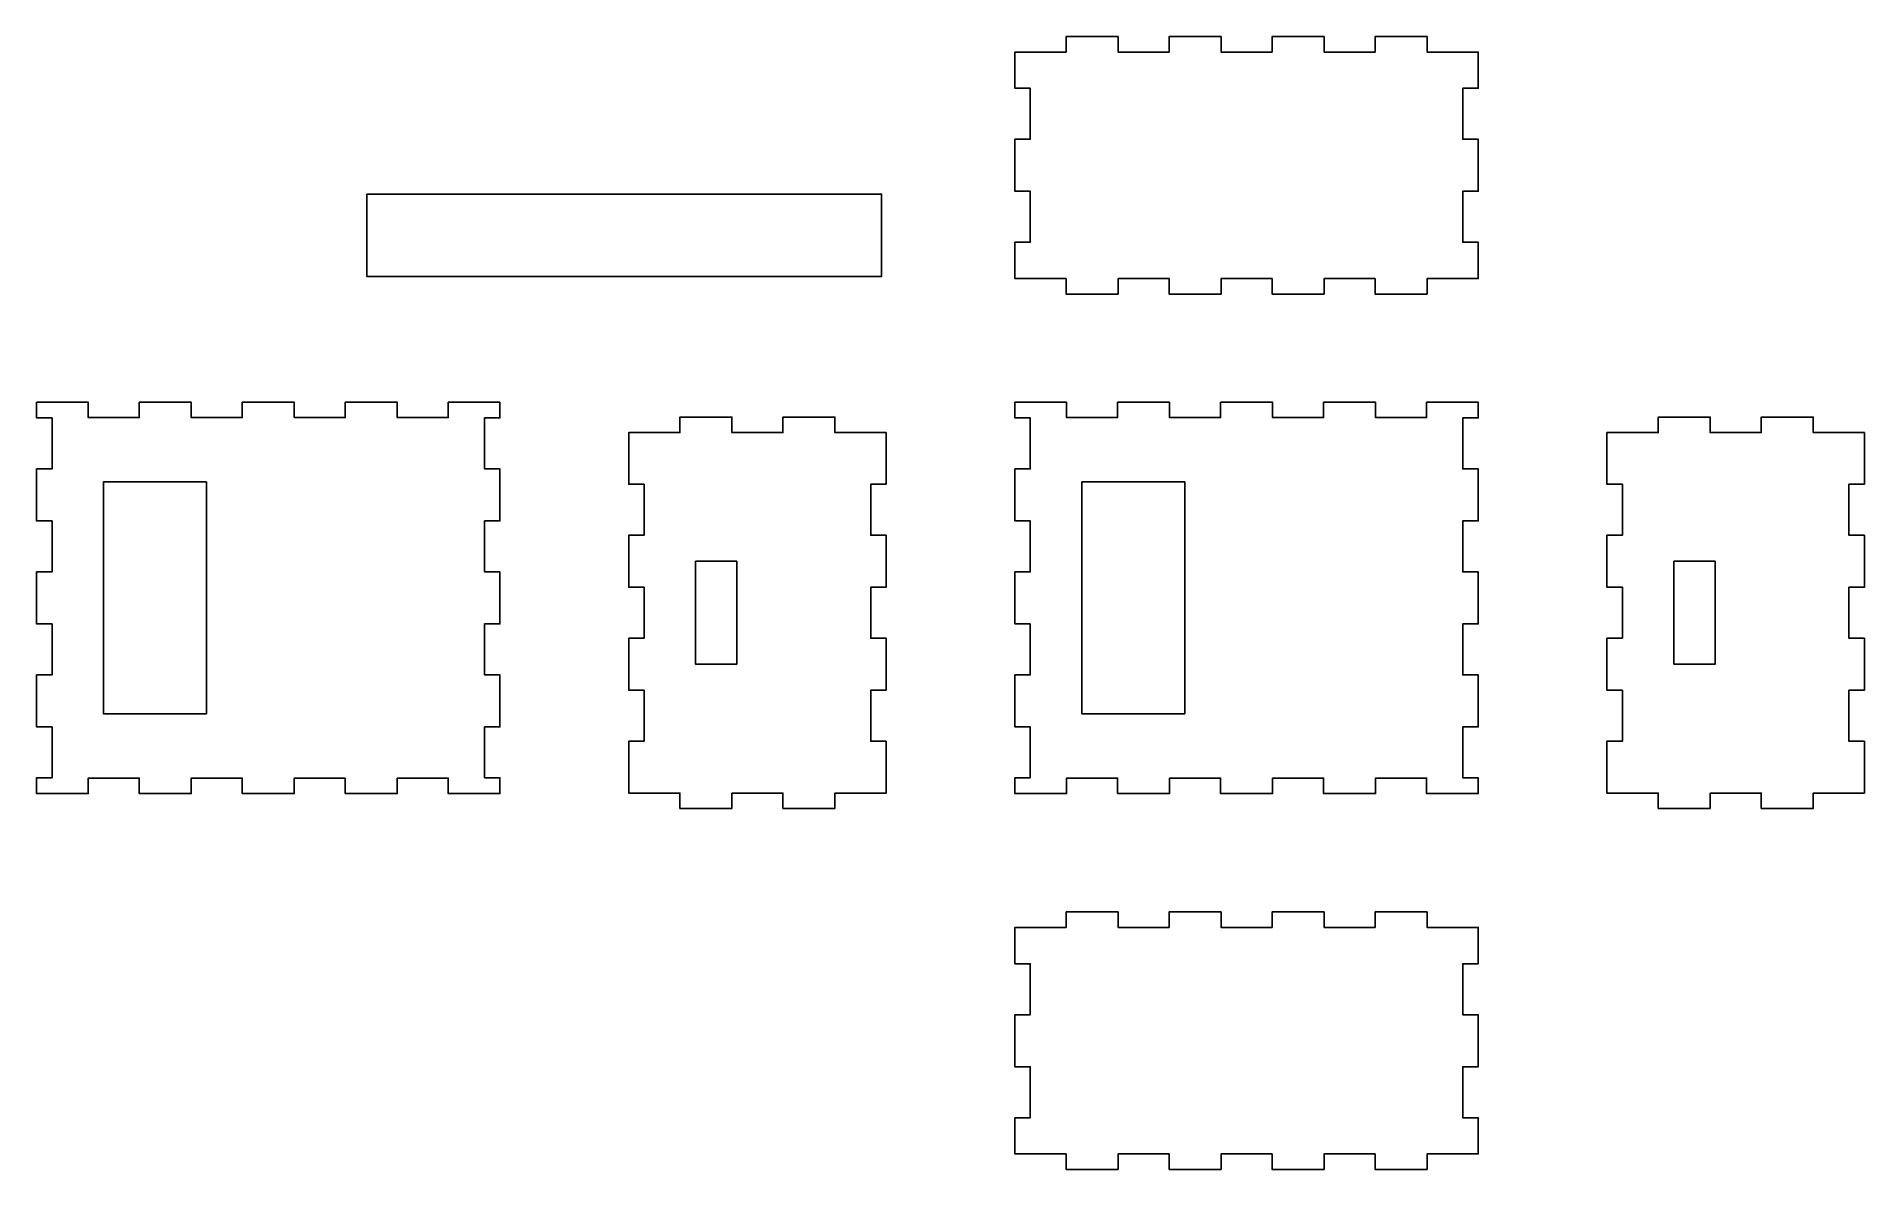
# Model space of a CAD drawing. Header units: millimetres. Extents: x -190 to 165, y -73 to 147.
import ezdxf

# ---------------------------------------------------------------- set-up
doc = ezdxf.new("R2010")
doc.units = ezdxf.units.MM
doc.layers.get('0').update_dxf_attribs({"linetype": 'CONTINUOUS'})

msp = doc.modelspace()

# ---------------------------------------------------------------- linework, layer by layer
for p, q in [((-190, 72.95), (-187, 72.95)), ((-65.05, 70.1), (-65.05, 73.1)), ((-65.05, 73.1), (-54.95, 73.1)), ((-54.95, 73.1), (-54.95, 70.1)), ((-45.05, 70.1), (-45.05, 73.1)), ((-45.05, 73.1), (-34.95, 73.1)), ((-34.95, 73.1), (-34.95, 70.1)), ((3, 72.95), (0, 72.95)), ((-65.05, 70.1), (-75, 70.1)), ((-75, 60.05), (-75, 70.1)), ((-75, 70.1), (-65.05, 70.1)), ((-65.05, 70.1), (-75, 70.1)), ((-65.05, 70.1), (-75, 70.1)), ((-65.05, 70.1), (-75, 70.1)), ((-45.05, 70.1), (-54.95, 70.1)), ((-54.95, 70.1), (-45.05, 70.1)), ((-54.95, 70.1), (-45.05, 70.1)), ((-25, 70.1), (-34.95, 70.1)), ((-25, 70.1), (-34.95, 70.1)), ((-34.95, 70.1), (-25, 70.1)), ((-25, 70.1), (-34.95, 70.1)), ((-25, 70.1), (-34.95, 70.1)), ((-25, 60.05), (-25, 70.1)), ((-25, 60.05), (-25, 70.1)), ((-25, 70.1), (-25, 60.05)), ((-25, 60.05), (-25, 70.1)), ((-25, 60.05), (-25, 70.1)), ((124.95, 70.1), (115, 70.1)), ((124.95, 70.1), (115, 70.1)), ((124.95, 70.1), (115, 70.1)), ((124.95, 70.1), (115, 70.1)), ((135.05, 70.1), (144.95, 70.1)), ((135.05, 70.1), (144.95, 70.1)), ((144.95, 70.1), (135.05, 70.1)), ((144.95, 70.1), (135.05, 70.1)), ((165, 70.1), (155.05, 70.1)), ((165, 70.1), (155.05, 70.1)), ((165, 70.1), (155.05, 70.1)), ((165, 70.1), (155.05, 70.1)), ((165, 60.05), (165, 70.1)), ((165, 60.05), (165, 70.1)), ((165, 60.05), (165, 70.1)), ((165, 60.05), (165, 70.1)), ((-72, 60.05), (-75, 60.05)), ((-72, 50.15), (-72, 60.05)), ((-28, 50.15), (-28, 60.05)), ((-28, 60.05), (-25, 60.05)), ((-75, 40.05), (-75, 50.15)), ((-75, 50.15), (-72, 50.15)), ((-25, 50.15), (-28, 50.15)), ((-25, 50.15), (-25, 40.05)), ((-25, 50.15), (-25, 40.05)), ((-25, 50.15), (-25, 40.05)), ((165, 50.15), (165, 40.05)), ((165, 50.15), (165, 40.05)), ((165, 50.15), (165, 40.05)), ((165, 40.05), (165, 50.15)), ((-72, 40.05), (-75, 40.05)), ((-72, 30.15), (-72, 40.05)), ((-28, 40.05), (-25, 40.05)), ((-28, 30.15), (-28, 40.05)), ((-75, 20.05), (-75, 30.15)), ((-75, 30.15), (-72, 30.15)), ((-25, 30.15), (-28, 30.15)), ((-25, 30.15), (-25, 20.05)), ((-25, 20.05), (-25, 30.15)), ((-25, 20.05), (-25, 30.15)), ((165, 20.05), (165, 30.15)), ((165, 30.15), (165, 20.05)), ((165, 30.15), (165, 20.05)), ((165, 30.15), (165, 20.05)), ((-190, 23.05), (-187, 23.05)), ((0, 23.05), (3, 23.05)), ((-72, 20.05), (-75, 20.05)), ((-72, 10.15), (-72, 20.05)), ((-28, 10.15), (-28, 20.05)), ((-28, 20.05), (-25, 20.05)), ((-75, 10.15), (-72, 10.15)), ((-75, 0.1), (-75, 10.15)), ((-25, 10.15), (-28, 10.15)), ((-25, 0.1), (-25, 10.15)), ((-25, 10.15), (-25, 0.1)), ((-25, 0.1), (-25, 10.15)), ((-25, 0.1), (-25, 10.15)), ((-25, 0.1), (-25, 10.15)), ((165, 0.1), (165, 10.15)), ((165, 0.1), (165, 10.15)), ((165, 0.1), (165, 10.15)), ((165, 0.1), (165, 10.15)), ((-75, 0.1), (-65.05, 0.1)), ((-65.05, 0.1), (-65.05, -2.9)), ((-45.05, 0.1), (-54.95, 0.1)), ((-54.95, -2.9), (-54.95, 0.1)), ((-45.05, 0.1), (-45.05, -2.9)), ((-25, 0.1), (-34.95, 0.1)), ((-34.95, -2.9), (-34.95, 0.1)), ((-65.05, -2.9), (-54.95, -2.9)), ((-45.05, -2.9), (-34.95, -2.9))]:
    msp.add_line(p, q)
for points in [[(9.95, 100), (9.95, 97), (20.05, 97), (20.05, 100), (29.95, 100), (29.95, 97), (40.05, 97), (40.05, 100), (49.95, 100), (49.95, 97), (60.05, 97), (60.05, 100), (69.95, 100), (69.95, 97), (80.05, 97), (80.05, 100), (90, 100), (90, 107.05), (87, 107.05), (87, 116.95), (90, 116.95), (90, 127.05), (87, 127.05), (87, 136.95), (90, 136.95), (90, 144), (80.05, 144), (80.05, 147), (69.95, 147), (69.95, 144), (60.05, 144), (60.05, 147), (49.95, 147), (49.95, 144), (40.05, 144), (40.05, 147), (29.95, 147), (29.95, 144), (20.05, 144), (20.05, 147), (9.95, 147), (9.95, 144), (0, 144), (0, 136.95), (3, 136.95), (3, 127.05), (0, 127.05), (0, 116.95), (3, 116.95), (3, 107.05), (0, 107.05), (0, 100)], [(-125.88, 116.41), (-25.88, 116.41), (-25.88, 100.41), (-125.88, 100.41)], [(-130.05, 3), (-139.95, 3), (-139.95, 0), (-150.05, 0), (-150.05, 3), (-159.95, 3), (-159.95, 0), (-170.05, 0), (-170.05, 3), (-179.95, 3), (-179.95, 0), (-190, 0), (-190, 3.05), (-187, 3.05), (-187, 12.95), (-190, 12.95), (-190, 23.05), (-187, 23.05), (-187, 32.95), (-190, 32.95), (-190, 43.05), (-187, 43.05), (-187, 52.95), (-190, 52.95), (-190, 63.05), (-187, 63.05), (-187, 72.95), (-190, 72.95), (-190, 76), (-179.95, 76), (-179.95, 73), (-170.05, 73), (-170.05, 76), (-159.95, 76), (-159.95, 73), (-150.05, 73), (-150.05, 76), (-139.95, 76), (-139.95, 73), (-130.05, 73), (-130.05, 76), (-119.95, 76), (-119.95, 73), (-110.05, 73), (-110.05, 76), (-100, 76), (-100, 72.95), (-103, 72.95), (-103, 63.05), (-100, 63.05), (-100, 52.95), (-103, 52.95), (-103, 43.05), (-100, 43.05), (-100, 32.95), (-103, 32.95), (-103, 23.05), (-100, 23.05), (-100, 12.95), (-103, 12.95), (-103, 3.05), (-100, 3.05), (-100, 0), (-110.05, 0), (-110.05, 3), (-119.95, 3), (-119.95, 0), (-130.05, 0)], [(19.95, 0), (19.95, 3), (10.05, 3), (10.05, 0), (0, 0), (0, 3.05), (3, 3.05), (3, 12.95), (0, 12.95), (0, 23.05), (3, 23.05), (3, 32.95), (0, 32.95), (0, 43.05), (3, 43.05), (3, 52.95), (0, 52.95), (0, 63.05), (3, 63.05), (3, 72.95), (0, 72.95), (0, 76), (10.05, 76), (10.05, 73), (19.95, 73), (19.95, 76), (30.05, 76), (30.05, 73), (39.95, 73), (39.95, 76), (50.05, 76), (50.05, 73), (59.95, 73), (59.95, 76), (70.05, 76), (70.05, 73), (79.95, 73), (79.95, 76), (90, 76), (90, 72.95), (87, 72.95), (87, 63.05), (90, 63.05), (90, 52.95), (87, 52.95), (87, 43.05), (90, 43.05), (90, 32.95), (87, 32.95), (87, 23.05), (90, 23.05), (90, 12.95), (87, 12.95), (87, 3.05), (90, 3.05), (90, 0), (79.95, 0), (79.95, 3), (70.05, 3), (70.05, 0), (59.95, 0), (59.95, 3), (50.05, 3), (50.05, 0), (39.95, 0), (39.95, 3), (30.05, 3), (30.05, 0)], [(-28, 30.15), (-28, 40.05), (-25, 40.05), (-25, 50.15), (-28, 50.15), (-28, 60.05), (-25, 60.05), (-25, 70.1), (-34.95, 70.1), (-34.95, 73.1), (-45.05, 73.1), (-45.05, 70.1), (-54.95, 70.1), (-54.95, 73.1), (-65.05, 73.1), (-65.05, 70.1), (-75, 70.1), (-75, 60.05), (-72, 60.05), (-72, 50.15), (-75, 50.15), (-75, 40.05), (-72, 40.05), (-72, 30.15), (-75, 30.15), (-75, 20.05), (-72, 20.05), (-72, 10.15), (-75, 10.15), (-75, 0.1), (-65.05, 0.1), (-65.05, -2.9), (-54.95, -2.9), (-54.95, 0.1), (-45.05, 0.1), (-45.05, -2.9), (-34.95, -2.9), (-34.95, 0.1), (-25, 0.1), (-25, 10.15), (-28, 10.15), (-28, 20.05), (-25, 20.05), (-25, 30.15)], [(-28, 30.15), (-28, 40.05), (-25, 40.05), (-25, 50.15), (-28, 50.15), (-28, 60.05), (-25, 60.05), (-25, 70.1), (-34.95, 70.1), (-34.95, 73.1), (-45.05, 73.1), (-45.05, 70.1), (-54.95, 70.1), (-54.95, 73.1), (-65.05, 73.1), (-65.05, 70.1), (-75, 70.1), (-75, 60.05), (-72, 60.05), (-72, 50.15), (-75, 50.15), (-75, 40.05), (-72, 40.05), (-72, 30.15), (-75, 30.15), (-75, 20.05), (-72, 20.05), (-72, 10.15), (-75, 10.15), (-75, 0.1), (-65.05, 0.1), (-65.05, -2.9), (-54.95, -2.9), (-54.95, 0.1), (-45.05, 0.1), (-45.05, -2.9), (-34.95, -2.9), (-34.95, 0.1), (-25, 0.1), (-25, 10.15), (-28, 10.15), (-28, 20.05), (-25, 20.05), (-25, 30.15)], [(-65.05, 70.1), (-65.05, 73.1), (-54.95, 73.1), (-54.95, 70.1), (-45.05, 70.1), (-45.05, 73.1), (-34.95, 73.1), (-34.95, 70.1), (-25, 70.1), (-25, 60.05), (-28, 60.05), (-28, 50.15), (-25, 50.15), (-25, 40.05), (-28, 40.05), (-28, 30.15), (-25, 30.15), (-25, 20.05), (-28, 20.05), (-28, 10.15), (-25, 10.15), (-25, 0.1), (-34.95, 0.1), (-34.95, -2.9), (-45.05, -2.9), (-45.05, 0.1), (-54.95, 0.1), (-54.95, -2.9), (-65.05, -2.9), (-65.05, 0.1), (-75, 0.1), (-75, 10.15), (-72, 10.15), (-72, 20.05), (-75, 20.05), (-75, 30.15), (-72, 30.15), (-72, 40.05), (-75, 40.05), (-75, 50.15), (-72, 50.15), (-72, 60.05), (-75, 60.05), (-75, 70.1)], [(124.95, 0.1), (124.95, -2.9), (135.05, -2.9), (135.05, 0.1), (144.95, 0.1), (144.95, -2.9), (155.05, -2.9), (155.05, 0.1), (165, 0.1), (165, 10.15), (162, 10.15), (162, 20.05), (165, 20.05), (165, 30.15), (162, 30.15), (162, 40.05), (165, 40.05), (165, 50.15), (162, 50.15), (162, 60.05), (165, 60.05), (165, 70.1), (155.05, 70.1), (155.05, 73.1), (144.95, 73.1), (144.95, 70.1), (135.05, 70.1), (135.05, 73.1), (124.95, 73.1), (124.95, 70.1), (115, 70.1), (115, 60.05), (118, 60.05), (118, 50.15), (115, 50.15), (115, 40.05), (118, 40.05), (118, 30.15), (115, 30.15), (115, 20.05), (118, 20.05), (118, 10.15), (115, 10.15), (115, 0.1)], [(118, 30.15), (118, 40.05), (115, 40.05), (115, 50.15), (118, 50.15), (118, 60.05), (115, 60.05), (115, 70.1), (124.95, 70.1), (124.95, 73.1), (135.05, 73.1), (135.05, 70.1), (144.95, 70.1), (144.95, 73.1), (155.05, 73.1), (155.05, 70.1), (165, 70.1), (165, 60.05), (162, 60.05), (162, 50.15), (165, 50.15), (165, 40.05), (162, 40.05), (162, 30.15), (165, 30.15), (165, 20.05), (162, 20.05), (162, 10.15), (165, 10.15), (165, 0.1), (155.05, 0.1), (155.05, -2.9), (144.95, -2.9), (144.95, 0.1), (135.05, 0.1), (135.05, -2.9), (124.95, -2.9), (124.95, 0.1), (115, 0.1), (115, 10.15), (118, 10.15), (118, 20.05), (115, 20.05), (115, 30.15)], [(115, 60.05), (115, 70.1), (124.95, 70.1), (124.95, 73.1), (135.05, 73.1), (135.05, 70.1), (144.95, 70.1), (144.95, 73.1), (155.05, 73.1), (155.05, 70.1), (165, 70.1), (165, 60.05), (162, 60.05), (162, 50.15), (165, 50.15), (165, 40.05), (162, 40.05), (162, 30.15), (165, 30.15), (165, 20.05), (162, 20.05), (162, 10.15), (165, 10.15), (165, 0.1), (155.05, 0.1), (155.05, -2.9), (144.95, -2.9), (144.95, 0.1), (135.05, 0.1), (135.05, -2.9), (124.95, -2.9), (124.95, 0.1), (115, 0.1), (115, 10.15), (118, 10.15), (118, 20.05), (115, 20.05), (115, 30.15), (118, 30.15), (118, 40.05), (115, 40.05), (115, 50.15), (118, 50.15), (118, 60.05)], [(165, 10.15), (162, 10.15), (162, 20.05), (165, 20.05), (165, 30.15), (162, 30.15), (162, 40.05), (165, 40.05), (165, 50.15), (162, 50.15), (162, 60.05), (165, 60.05), (165, 70.1), (155.05, 70.1), (155.05, 73.1), (144.95, 73.1), (144.95, 70.1), (135.05, 70.1), (135.05, 73.1), (124.95, 73.1), (124.95, 70.1), (115, 70.1), (115, 60.05), (118, 60.05), (118, 50.15), (115, 50.15), (115, 40.05), (118, 40.05), (118, 30.15), (115, 30.15), (115, 20.05), (118, 20.05), (118, 10.15), (115, 10.15), (115, 0.1), (124.95, 0.1), (124.95, -2.9), (135.05, -2.9), (135.05, 0.1), (144.95, 0.1), (144.95, -2.9), (155.05, -2.9), (155.05, 0.1), (165, 0.1)], [(-45.05, 70.1), (-54.95, 70.1)], [(-157, 15.5), (-177, 15.5), (-177, 60.5), (-157, 60.5)], [(13, 60.5), (33, 60.5), (33, 15.5), (13, 15.5)], [(-25, 40.05), (-25, 50.15)], [(-62, 25.1), (-62, 45.1), (-54, 45.1), (-54, 25.1)], [(-54, 45.1), (-54, 25.1), (-62, 25.1), (-62, 45.1)], [(-62, 25.1), (-62, 45.1), (-54, 45.1), (-54, 25.1)], [(-54, 45.1), (-54, 25.1), (-62, 25.1), (-62, 45.1)], [(128, 45.1), (136, 45.1), (136, 25.1), (128, 25.1)], [(128, 45.1), (136, 45.1), (136, 25.1), (128, 25.1)], [(136, 45.1), (136, 25.1), (128, 25.1), (128, 45.1)], [(136, 25.1), (128, 25.1), (128, 45.1), (136, 45.1)], [(-25, 30.15), (-25, 20.05)], [(9.95, -23), (20.05, -23), (20.05, -26), (29.95, -26), (29.95, -23), (40.05, -23), (40.05, -26), (49.95, -26), (49.95, -23), (60.05, -23), (60.05, -26), (69.95, -26), (69.95, -23), (80.05, -23), (80.05, -26), (90, -26), (90, -33.05), (87, -33.05), (87, -42.95), (90, -42.95), (90, -53.05), (87, -53.05), (87, -62.95), (90, -62.95), (90, -70), (80.05, -70), (80.05, -73), (69.95, -73), (69.95, -70), (60.05, -70), (60.05, -73), (49.95, -73), (49.95, -70), (40.05, -70), (40.05, -73), (29.95, -73), (29.95, -70), (20.05, -70), (20.05, -73), (9.95, -73), (9.95, -70), (0, -70), (0, -62.95), (3, -62.95), (3, -53.05), (0, -53.05), (0, -42.95), (3, -42.95), (3, -33.05), (0, -33.05), (0, -26), (9.95, -26)]]:
    msp.add_lwpolyline(points, close=True)

doc.saveas('drawing.dxf')
